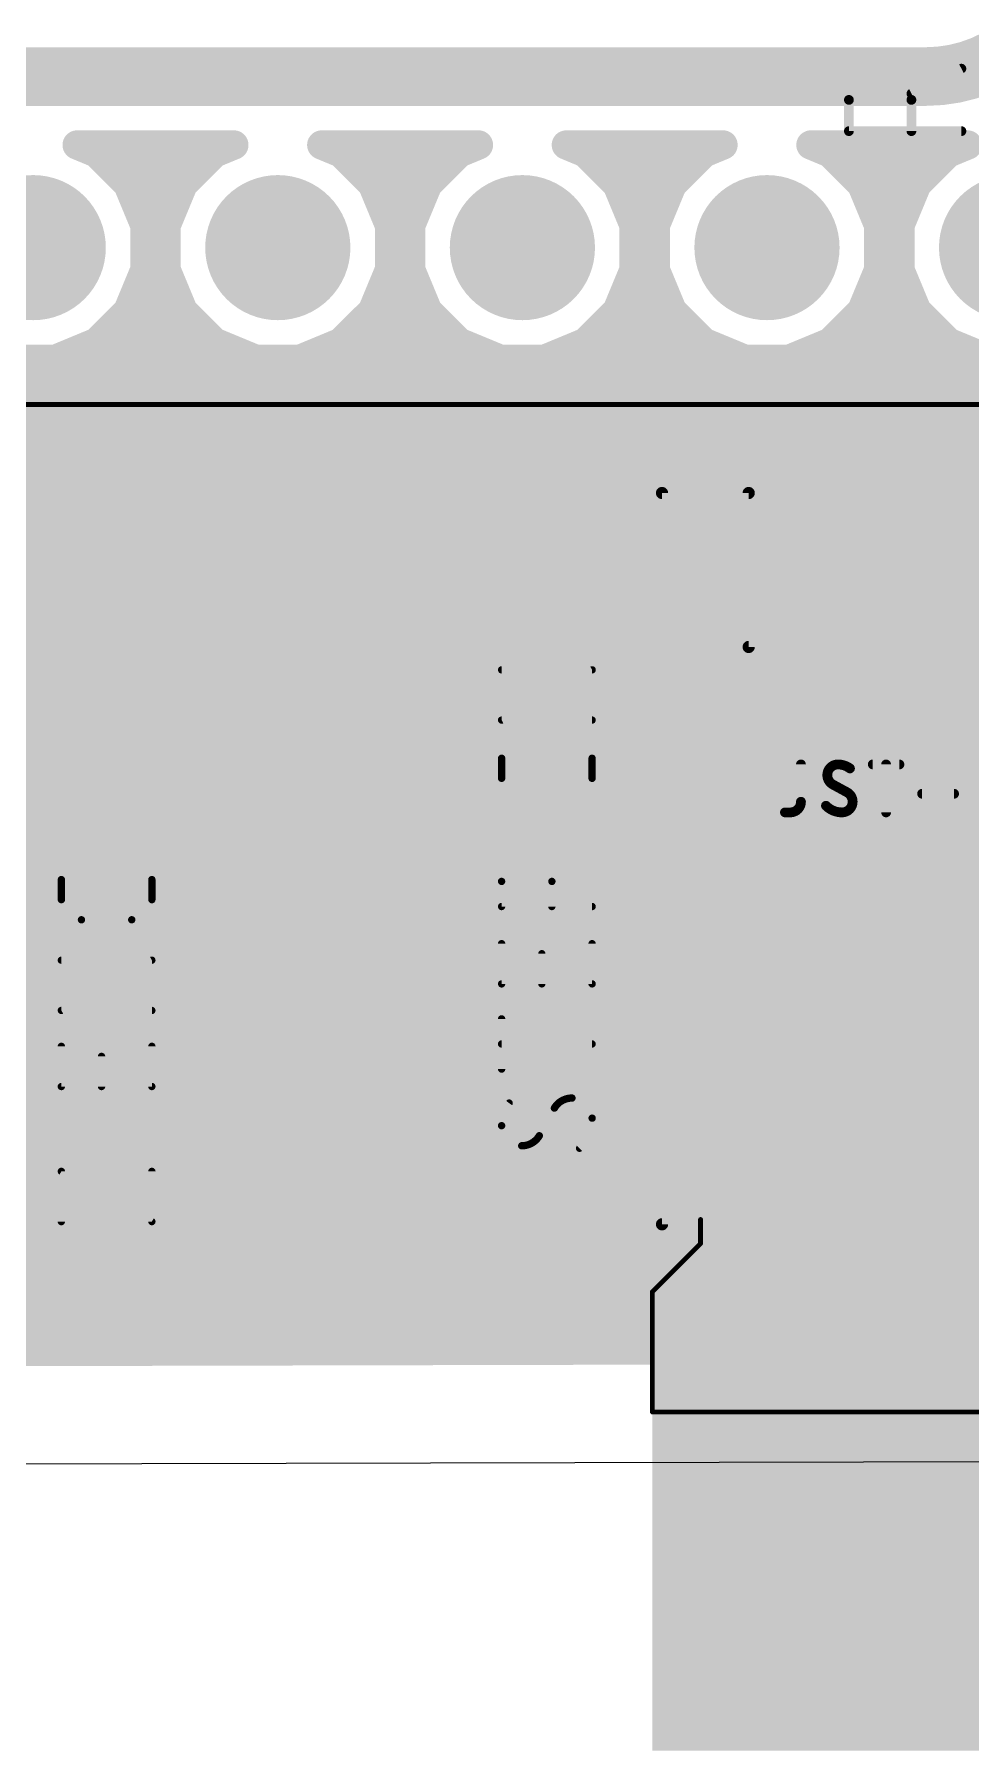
# Model space of a CAD drawing. Extents: x 1.3 to 54.7, y -2.9 to 42.9.
# Drawn here: x 26.68 to 36.41, y -2.92 to 14.92 of the extents above; entities that cross this region are included whole.
import ezdxf

# ---------------------------------------------------------------- set-up
doc = ezdxf.new("R2010")
doc.units = 0
for name, color, linetype in [('1', 12, 'CONTINUOUS'), ('16', 132, 'CONTINUOUS'), ('17', 110, 'CONTINUOUS'), ('20', 31, 'CONTINUOUS'), ('21', 253, 'CONTINUOUS'), ('25', 253, 'CONTINUOUS'), ('27', 253, 'CONTINUOUS'), ('39', 12, 'CONTINUOUS'), ('51', 253, 'CONTINUOUS')]:
    doc.layers.add(name, color=color, linetype=linetype)

# ---------------------------------------------------------------- blocks, each defined once
blk = doc.blocks.new('RECT')
blk.add_solid([(-0.5, -0.5), (0.5, -0.5), (-0.5, 0.5), (0.5, 0.5)])
blk = doc.blocks.new('SQUAREP')
blk.add_solid([(-0.5, -0.5), (0.5, -0.5), (-0.5, 0.5), (0.5, 0.5)])
blk = doc.blocks.new('ROUNDP')
at = {"const_width": 0.5}
blk.add_lwpolyline([(0, -0.25, 1), (0, 0.25, 1), (0, -0.25)], format="xyb", dxfattribs=at)

msp = doc.modelspace()

# ---------------------------------------------------------------- linework, layer by layer
at = {"layer": '1'}
for points, const_width in [([(25.093, 11.303), (41.91, 11.303)], 0.508), ([(35.1, 8.8), (35.1, 7.874)], 0.6096)]:
    msp.add_lwpolyline(points, dxfattribs=dict(at, const_width=const_width))
for points, const_width in [([(35.2524, 8.8, 1), (34.9476, 8.8)], 0.3048), ([(35.1, 7.874, 0.4142), (37.64, 5.334)], 0.6096), ([(35.2524, 7.874, 1), (34.9476, 7.874)], 0.3048), ([(34.9476, 7.874, 1), (35.2524, 7.874)], 0.3048)]:
    msp.add_lwpolyline(points, format="xyb", dxfattribs=dict(at, const_width=const_width))
at = {"layer": '16'}
for points, const_width in [([(35.941, 14.478, 0.4142), (37.465, 16.002)], 0.6096), ([(35.941, 14.6304, 1), (35.941, 14.3256)], 0.3048), ([(35.941, 14.3256, 1), (35.941, 14.6304)], 0.3048), ([(27.1559, 13.8372, 1), (27.0976, 13.6964)], 0.1524), ([(27.1268, 13.843, 1), (27.1268, 13.6906)], 0.1524), ([(28.7824, 13.6964, 1), (28.7241, 13.8372)], 0.1524), ([(28.7532, 13.6906, 1), (28.7532, 13.843)], 0.1524), ([(29.6959, 13.8372, 1), (29.6376, 13.6964)], 0.1524), ([(29.6668, 13.843, 1), (29.6668, 13.6906)], 0.1524), ([(31.3224, 13.6964, 1), (31.2641, 13.8372)], 0.1524), ([(31.2932, 13.6906, 1), (31.2932, 13.843)], 0.1524), ([(32.2359, 13.8372, 1), (32.1776, 13.6964)], 0.1524), ([(32.2068, 13.843, 1), (32.2068, 13.6906)], 0.1524), ([(33.8624, 13.6964, 1), (33.8041, 13.8372)], 0.1524), ([(33.8332, 13.6906, 1), (33.8332, 13.843)], 0.1524), ([(34.7759, 13.8372, 1), (34.7176, 13.6964)], 0.1524), ([(34.7468, 13.843, 1), (34.7468, 13.6906)], 0.1524), ([(36.4024, 13.6964, 1), (36.3441, 13.8372)], 0.1524), ([(36.3732, 13.6906, 1), (36.3732, 13.843)], 0.1524), ([(27.2494, 13.7922, 1), (27.2494, 13.6398)], 0.1524), ([(27.3812, 13.7376, 1), (27.2734, 13.6299)], 0.1524), ([(27.2982, 13.6133, 1), (27.3565, 13.7541)], 0.1524), ([(28.5235, 13.7541, 1), (28.5818, 13.6133)], 0.1524), ([(28.6066, 13.6299, 1), (28.4988, 13.7376)], 0.1524), ([(28.6306, 13.6398, 1), (28.6306, 13.7922)], 0.1524), ([(29.7894, 13.7922, 1), (29.7894, 13.6398)], 0.1524), ([(29.9212, 13.7376, 1), (29.8134, 13.6299)], 0.1524), ([(29.8382, 13.6133, 1), (29.8965, 13.7541)], 0.1524), ([(31.0635, 13.7541, 1), (31.1218, 13.6133)], 0.1524), ([(31.1466, 13.6299, 1), (31.0388, 13.7376)], 0.1524), ([(31.1706, 13.6398, 1), (31.1706, 13.7922)], 0.1524), ([(32.3294, 13.7922, 1), (32.3294, 13.6398)], 0.1524), ([(32.4612, 13.7376, 1), (32.3534, 13.6299)], 0.1524), ([(32.3782, 13.6133, 1), (32.4365, 13.7541)], 0.1524), ([(33.6035, 13.7541, 1), (33.6618, 13.6133)], 0.1524), ([(33.6866, 13.6299, 1), (33.5788, 13.7376)], 0.1524), ([(33.7106, 13.6398, 1), (33.7106, 13.7922)], 0.1524), ([(34.8694, 13.7922, 1), (34.8694, 13.6398)], 0.1524), ([(35.0012, 13.7376, 1), (34.8934, 13.6299)], 0.1524), ([(34.9182, 13.6133, 1), (34.9765, 13.7541)], 0.1524), ([(36.1435, 13.7541, 1), (36.2018, 13.6133)], 0.1524), ([(36.2266, 13.6299, 1), (36.1188, 13.7376)], 0.1524), ([(36.2506, 13.6398, 1), (36.2506, 13.7922)], 0.1524), ([(27.5998, 13.4874, 1), (27.5998, 13.335)], 0.1524), ([(28.2801, 13.335, 1), (28.2801, 13.4874)], 0.1524), ([(30.1399, 13.4874, 1), (30.1399, 13.335)], 0.1524), ([(30.8201, 13.335, 1), (30.8201, 13.4874)], 0.1524), ([(32.6799, 13.4874, 1), (32.6799, 13.335)], 0.1524), ([(33.3601, 13.335, 1), (33.3601, 13.4874)], 0.1524), ([(35.2199, 13.4874, 1), (35.2199, 13.335)], 0.1524), ([(35.9001, 13.335, 1), (35.9001, 13.4874)], 0.1524), ([(27.7241, 13.3865, 1), (27.5833, 13.3282)], 0.1524), ([(27.5999, 13.3034, 1), (27.7076, 13.4112)], 0.1524), ([(28.1724, 13.4112, 1), (28.2801, 13.3034)], 0.1524), ([(28.2967, 13.3282, 1), (28.1559, 13.3865)], 0.1524), ([(30.2641, 13.3865, 1), (30.1233, 13.3282)], 0.1524), ([(30.1399, 13.3034, 1), (30.2476, 13.4112)], 0.1524), ([(30.7124, 13.4112, 1), (30.8201, 13.3034)], 0.1524), ([(30.8367, 13.3282, 1), (30.6959, 13.3865)], 0.1524), ([(32.8041, 13.3865, 1), (32.6633, 13.3282)], 0.1524), ([(32.6799, 13.3034, 1), (32.7876, 13.4112)], 0.1524), ([(33.2524, 13.4112, 1), (33.3601, 13.3034)], 0.1524), ([(33.3767, 13.3282, 1), (33.2359, 13.3865)], 0.1524), ([(35.3441, 13.3865, 1), (35.2033, 13.3282)], 0.1524), ([(35.2199, 13.3034, 1), (35.3276, 13.4112)], 0.1524), ([(35.7924, 13.4112, 1), (35.9001, 13.3034)], 0.1524), ([(35.9167, 13.3282, 1), (35.7759, 13.3865)], 0.1524), ([(27.7577, 13.1826, 1), (27.7577, 13.0302)], 0.1524), ([(28.1223, 13.0302, 1), (28.1223, 13.1826)], 0.1524), ([(30.2977, 13.1826, 1), (30.2977, 13.0302)], 0.1524), ([(30.6623, 13.0302, 1), (30.6623, 13.1826)], 0.1524), ([(32.8377, 13.1826, 1), (32.8377, 13.0302)], 0.1524), ([(33.2023, 13.0302, 1), (33.2023, 13.1826)], 0.1524), ([(35.3777, 13.1826, 1), (35.3777, 13.0302)], 0.1524), ([(35.7423, 13.0302, 1), (35.7423, 13.1826)], 0.1524), ([(27.9066, 12.9308, 1), (27.7542, 12.9308)], 0.1524), ([(27.76, 12.9017, 1), (27.9008, 12.96)], 0.1524), ([(28.1258, 12.9308, 1), (27.9734, 12.9308)], 0.1524), ([(27.9792, 12.96, 1), (28.12, 12.9017)], 0.1524), ([(30.4466, 12.9308, 1), (30.2942, 12.9308)], 0.1524), ([(30.3, 12.9017, 1), (30.4408, 12.96)], 0.1524), ([(30.6658, 12.9308, 1), (30.5134, 12.9308)], 0.1524), ([(30.5192, 12.96, 1), (30.66, 12.9017)], 0.1524), ([(32.9866, 12.9308, 1), (32.8342, 12.9308)], 0.1524), ([(32.84, 12.9017, 1), (32.9808, 12.96)], 0.1524), ([(33.2058, 12.9308, 1), (33.0534, 12.9308)], 0.1524), ([(33.0592, 12.96, 1), (33.2, 12.9017)], 0.1524), ([(35.5266, 12.9308, 1), (35.3742, 12.9308)], 0.1524), ([(35.38, 12.9017, 1), (35.5208, 12.96)], 0.1524), ([(35.7458, 12.9308, 1), (35.5934, 12.9308)], 0.1524), ([(35.5992, 12.96, 1), (35.74, 12.9017)], 0.1524), ([(27.8304, 12.8778, 1), (27.8304, 12.7254)], 0.1524), ([(28.0496, 12.7254, 1), (28.0496, 12.8778)], 0.1524), ([(30.3704, 12.8778, 1), (30.3704, 12.7254)], 0.1524), ([(30.5896, 12.7254, 1), (30.5896, 12.8778)], 0.1524), ([(32.9104, 12.8778, 1), (32.9104, 12.7254)], 0.1524), ([(33.1296, 12.7254, 1), (33.1296, 12.8778)], 0.1524), ([(35.4504, 12.8778, 1), (35.4504, 12.7254)], 0.1524), ([(35.6696, 12.7254, 1), (35.6696, 12.8778)], 0.1524), ([(27.8304, 12.573, 1), (27.8304, 12.4206)], 0.1524), ([(27.7542, 12.4692, 1), (27.9066, 12.4692)], 0.1524), ([(27.9008, 12.44, 1), (27.76, 12.4983)], 0.1524), ([(28.12, 12.4983, 1), (27.9792, 12.44)], 0.1524), ([(27.9734, 12.4692, 1), (28.1258, 12.4692)], 0.1524), ([(28.0496, 12.4206, 1), (28.0496, 12.573)], 0.1524), ([(30.3704, 12.573, 1), (30.3704, 12.4206)], 0.1524), ([(30.2942, 12.4692, 1), (30.4466, 12.4692)], 0.1524), ([(30.4408, 12.44, 1), (30.3, 12.4983)], 0.1524), ([(30.66, 12.4983, 1), (30.5192, 12.44)], 0.1524), ([(30.5134, 12.4692, 1), (30.6658, 12.4692)], 0.1524), ([(30.5896, 12.4206, 1), (30.5896, 12.573)], 0.1524), ([(32.9104, 12.573, 1), (32.9104, 12.4206)], 0.1524), ([(32.8342, 12.4692, 1), (32.9866, 12.4692)], 0.1524), ([(32.9808, 12.44, 1), (32.84, 12.4983)], 0.1524), ([(33.2, 12.4983, 1), (33.0592, 12.44)], 0.1524), ([(33.0534, 12.4692, 1), (33.2058, 12.4692)], 0.1524), ([(33.1296, 12.4206, 1), (33.1296, 12.573)], 0.1524), ([(35.4504, 12.573, 1), (35.4504, 12.4206)], 0.1524), ([(35.3742, 12.4692, 1), (35.5266, 12.4692)], 0.1524), ([(35.5208, 12.44, 1), (35.38, 12.4983)], 0.1524), ([(35.74, 12.4983, 1), (35.5992, 12.44)], 0.1524), ([(35.5934, 12.4692, 1), (35.7458, 12.4692)], 0.1524), ([(35.6696, 12.4206, 1), (35.6696, 12.573)], 0.1524), ([(27.7156, 12.2682, 1), (27.7156, 12.1158)], 0.1524), ([(28.1644, 12.1158, 1), (28.1644, 12.2682)], 0.1524), ([(30.2556, 12.2682, 1), (30.2556, 12.1158)], 0.1524), ([(30.7044, 12.1158, 1), (30.7044, 12.2682)], 0.1524), ([(32.7956, 12.2682, 1), (32.7956, 12.1158)], 0.1524), ([(33.2444, 12.1158, 1), (33.2444, 12.2682)], 0.1524), ([(35.3356, 12.2682, 1), (35.3356, 12.1158)], 0.1524), ([(35.7844, 12.1158, 1), (35.7844, 12.2682)], 0.1524), ([(27.5833, 12.0718, 1), (27.7241, 12.0135)], 0.1524), ([(27.7076, 11.9888, 1), (27.5999, 12.0966)], 0.1524), ([(28.2801, 12.0966, 1), (28.1724, 11.9888)], 0.1524), ([(28.1559, 12.0135, 1), (28.2967, 12.0718)], 0.1524), ([(30.1233, 12.0718, 1), (30.2641, 12.0135)], 0.1524), ([(30.2476, 11.9888, 1), (30.1399, 12.0966)], 0.1524), ([(30.8201, 12.0966, 1), (30.7124, 11.9888)], 0.1524), ([(30.6959, 12.0135, 1), (30.8367, 12.0718)], 0.1524), ([(32.6633, 12.0718, 1), (32.8041, 12.0135)], 0.1524), ([(32.7876, 11.9888, 1), (32.6799, 12.0966)], 0.1524), ([(33.3601, 12.0966, 1), (33.2524, 11.9888)], 0.1524), ([(33.2359, 12.0135, 1), (33.3767, 12.0718)], 0.1524), ([(35.2033, 12.0718, 1), (35.3441, 12.0135)], 0.1524), ([(35.3276, 11.9888, 1), (35.2199, 12.0966)], 0.1524), ([(35.9001, 12.0966, 1), (35.7924, 11.9888)], 0.1524), ([(35.7759, 12.0135, 1), (35.9167, 12.0718)], 0.1524), ([(27.4983, 11.9634, 1), (27.4983, 11.811)], 0.1524), ([(28.3817, 11.811, 1), (28.3817, 11.9634)], 0.1524), ([(30.0383, 11.9634, 1), (30.0383, 11.811)], 0.1524), ([(30.9217, 11.811, 1), (30.9217, 11.9634)], 0.1524), ([(32.5783, 11.9634, 1), (32.5783, 11.811)], 0.1524), ([(33.4617, 11.811, 1), (33.4617, 11.9634)], 0.1524), ([(35.1183, 11.9634, 1), (35.1183, 11.811)], 0.1524), ([(36.0017, 11.811, 1), (36.0017, 11.9634)], 0.1524), ([(27.2734, 11.7701, 1), (27.3812, 11.6624)], 0.1524), ([(27.3565, 11.6459, 1), (27.2982, 11.7867)], 0.1524), ([(28.5818, 11.7867, 1), (28.5235, 11.6459)], 0.1524), ([(28.4988, 11.6624, 1), (28.6066, 11.7701)], 0.1524), ([(29.8134, 11.7701, 1), (29.9212, 11.6624)], 0.1524), ([(29.8965, 11.6459, 1), (29.8382, 11.7867)], 0.1524), ([(31.1218, 11.7867, 1), (31.0635, 11.6459)], 0.1524), ([(31.0388, 11.6624, 1), (31.1466, 11.7701)], 0.1524), ([(32.3534, 11.7701, 1), (32.4612, 11.6624)], 0.1524), ([(32.4365, 11.6459, 1), (32.3782, 11.7867)], 0.1524), ([(33.6618, 11.7867, 1), (33.6035, 11.6459)], 0.1524), ([(33.5788, 11.6624, 1), (33.6866, 11.7701)], 0.1524), ([(34.8934, 11.7701, 1), (35.0012, 11.6624)], 0.1524), ([(34.9765, 11.6459, 1), (34.9182, 11.7867)], 0.1524), ([(36.2018, 11.7867, 1), (36.1435, 11.6459)], 0.1524), ([(36.1188, 11.6624, 1), (36.2266, 11.7701)], 0.1524), ([(26.8717, 11.61, 1), (26.93, 11.4692)], 0.1524), ([(26.9008, 11.4634, 1), (26.9008, 11.6158)], 0.1524), ([(27.0041, 11.6586, 1), (27.0041, 11.5062)], 0.1524), ([(28.8758, 11.5062, 1), (28.8758, 11.6586)], 0.1524), ([(28.9792, 11.6158, 1), (28.9792, 11.4634)], 0.1524), ([(28.95, 11.4692, 1), (29.0083, 11.61)], 0.1524), ([(29.4117, 11.61, 1), (29.47, 11.4692)], 0.1524), ([(29.4408, 11.4634, 1), (29.4408, 11.6158)], 0.1524), ([(29.5441, 11.6586, 1), (29.5441, 11.5062)], 0.1524), ([(31.4158, 11.5062, 1), (31.4158, 11.6586)], 0.1524), ([(31.5192, 11.6158, 1), (31.5192, 11.4634)], 0.1524), ([(31.49, 11.4692, 1), (31.5483, 11.61)], 0.1524), ([(31.9517, 11.61, 1), (32.01, 11.4692)], 0.1524), ([(31.9808, 11.4634, 1), (31.9808, 11.6158)], 0.1524), ([(32.0841, 11.6586, 1), (32.0841, 11.5062)], 0.1524), ([(33.9558, 11.5062, 1), (33.9558, 11.6586)], 0.1524), ([(34.0592, 11.6158, 1), (34.0592, 11.4634)], 0.1524), ([(34.03, 11.4692, 1), (34.0883, 11.61)], 0.1524), ([(34.4917, 11.61, 1), (34.55, 11.4692)], 0.1524), ([(34.5208, 11.4634, 1), (34.5208, 11.6158)], 0.1524), ([(34.6241, 11.6586, 1), (34.6241, 11.5062)], 0.1524), ([(34.3277, 9.8866, 1), (34.3277, 9.7342)], 0.1524), ([(34.2709, 9.6774, 1), (34.2709, 9.8298)], 0.1524), ([(34.3815, 9.7565, 1), (34.2738, 9.8643)], 0.1524), ([(35.9262, 9.8643, 1), (35.8185, 9.7565)], 0.1524), ([(35.9291, 9.8298, 1), (35.9291, 9.6774)], 0.1524), ([(35.8723, 9.7342, 1), (35.8723, 9.8866)], 0.1524), ([(34.1658, 9.5723, 1), (34.0134, 9.5723)], 0.1524), ([(34.0357, 9.6262, 1), (34.1435, 9.5185)], 0.1524), ([(36.1866, 9.5723, 1), (36.0342, 9.5723)], 0.1524), ([(36.0565, 9.5185, 1), (36.1643, 9.6262)], 0.1524), ([(36.4985, 9.727, 1), (36.5568, 9.5862)], 0.1524), ([(36.5815, 9.6027, 1), (36.4738, 9.7105)], 0.1524), ([(34.0896, 9.3726, 1), (34.0896, 9.525)], 0.1524), ([(36.1104, 9.525, 1), (36.1104, 9.3726)], 0.1524), ([(36.1895, 9.4262, 1), (36.2973, 9.3185)], 0.1524), ([(36.3138, 9.3432, 1), (36.173, 9.4015)], 0.1524), ([(36.3199, 9.3726, 1), (36.3199, 9.525)], 0.1524), ([(34.0896, 9.0678, 1), (34.0896, 9.2202)], 0.1524), ([(36.1104, 9.2202, 1), (36.1104, 9.0678)], 0.1524), ([(36.1488, 9.0678, 1), (36.1488, 9.2202)], 0.1524), ([(36.04, 9.0803, 1), (36.1808, 9.022)], 0.1524), ([(36.0342, 9.0512, 1), (36.1866, 9.0512)], 0.1524), ([(34.0896, 8.763, 1), (34.0896, 8.9154)], 0.1524), ([(34.0896, 8.4582, 1), (34.0896, 8.6106)], 0.1524), ([(36.1866, 8.5488, 1), (36.0342, 8.5488)], 0.1524), ([(36.1808, 8.578, 1), (36.04, 8.5197)], 0.1524), ([(36.1104, 8.6106, 1), (36.1104, 8.4582)], 0.1524), ([(36.1164, 8.4582, 1), (36.1164, 8.6106)], 0.1524), ([(34.0896, 8.1534, 1), (34.0896, 8.3058)], 0.1524), ([(36.1104, 8.3058, 1), (36.1104, 8.1534)], 0.1524), ([(36.2973, 8.2815, 1), (36.1895, 8.1738)], 0.1524), ([(36.173, 8.1985, 1), (36.3138, 8.2568)], 0.1524), ([(36.2426, 8.1534, 1), (36.2426, 8.3058)], 0.1524), ([(34.1435, 8.0815, 1), (34.0357, 7.9738)], 0.1524), ([(34.0134, 8.0277, 1), (34.1658, 8.0277)], 0.1524), ([(34.1925, 7.8486, 1), (34.1925, 8.001)], 0.1524), ([(36.0075, 8.001, 1), (36.0075, 7.8486)], 0.1524), ([(36.0342, 8.0277, 1), (36.1866, 8.0277)], 0.1524), ([(36.1643, 7.9738, 1), (36.0565, 8.0815)], 0.1524), ([(36.5568, 8.0138, 1), (36.4985, 7.873)], 0.1524), ([(36.4738, 7.8895, 1), (36.5815, 7.9973)], 0.1524), ([(34.3277, 7.8658, 1), (34.3277, 7.7134)], 0.1524), ([(34.2738, 7.7357, 1), (34.3815, 7.8435)], 0.1524), ([(35.8185, 7.8435, 1), (35.9262, 7.7357)], 0.1524), ([(35.8723, 7.7134, 1), (35.8723, 7.8658)], 0.1524)]:
    msp.add_lwpolyline(points, format="xyb", dxfattribs=dict(at, const_width=const_width))
for points, const_width in [([(12.7, 14.478), (35.941, 14.478)], 0.6096), ([(27.3273, 13.6837), (27.1268, 13.7668)], 0.3048), ([(27.1268, 13.7668), (28.7532, 13.7668)], 0.3048), ([(28.7532, 13.7668), (28.5527, 13.6837)], 0.3048), ([(29.8673, 13.6837), (29.6668, 13.7668)], 0.3048), ([(29.6668, 13.7668), (31.2932, 13.7668)], 0.3048), ([(31.2932, 13.7668), (31.0927, 13.6837)], 0.3048), ([(32.4073, 13.6837), (32.2068, 13.7668)], 0.3048), ([(32.2068, 13.7668), (33.8332, 13.7668)], 0.3048), ([(33.8332, 13.7668), (33.6327, 13.6837)], 0.3048), ([(34.9473, 13.6837), (34.7468, 13.7668)], 0.3048), ([(34.7468, 13.7668), (36.3732, 13.7668)], 0.3048), ([(36.3732, 13.7668), (36.1727, 13.6837)], 0.3048), ([(27.2494, 13.716), (28.6306, 13.716)], 0.3048), ([(27.6537, 13.3573), (27.3273, 13.6837)], 0.3048), ([(28.5527, 13.6837), (28.2263, 13.3573)], 0.3048), ([(29.7894, 13.716), (31.1706, 13.716)], 0.3048), ([(30.1937, 13.3573), (29.8673, 13.6837)], 0.3048), ([(31.0927, 13.6837), (30.7663, 13.3573)], 0.3048), ([(32.3294, 13.716), (33.7106, 13.716)], 0.3048), ([(32.7337, 13.3573), (32.4073, 13.6837)], 0.3048), ([(33.6327, 13.6837), (33.3063, 13.3573)], 0.3048), ([(34.8694, 13.716), (36.2506, 13.716)], 0.3048), ([(35.2737, 13.3573), (34.9473, 13.6837)], 0.3048), ([(36.1727, 13.6837), (35.8463, 13.3573)], 0.3048), ([(27.5998, 13.4112), (28.2801, 13.4112)], 0.3048), ([(30.1399, 13.4112), (30.8201, 13.4112)], 0.3048), ([(32.6799, 13.4112), (33.3601, 13.4112)], 0.3048), ([(35.2199, 13.4112), (35.9001, 13.4112)], 0.3048), ([(27.8304, 12.9308), (27.6537, 13.3573)], 0.3048), ([(28.2263, 13.3573), (28.0496, 12.9308)], 0.3048), ([(30.3704, 12.9308), (30.1937, 13.3573)], 0.3048), ([(30.7663, 13.3573), (30.5896, 12.9308)], 0.3048), ([(32.9104, 12.9308), (32.7337, 13.3573)], 0.3048), ([(33.3063, 13.3573), (33.1296, 12.9308)], 0.3048), ([(35.4504, 12.9308), (35.2737, 13.3573)], 0.3048), ([(35.8463, 13.3573), (35.6696, 12.9308)], 0.3048), ([(27.7577, 13.1064), (28.1223, 13.1064)], 0.3048), ([(30.2977, 13.1064), (30.6623, 13.1064)], 0.3048), ([(32.8377, 13.1064), (33.2023, 13.1064)], 0.3048), ([(35.3777, 13.1064), (35.7423, 13.1064)], 0.3048), ([(27.8304, 12.4692), (27.8304, 12.9308)], 0.3048), ([(28.0496, 12.9308), (28.0496, 12.4692)], 0.3048), ([(30.3704, 12.4692), (30.3704, 12.9308)], 0.3048), ([(30.5896, 12.9308), (30.5896, 12.4692)], 0.3048), ([(32.9104, 12.4692), (32.9104, 12.9308)], 0.3048), ([(33.1296, 12.9308), (33.1296, 12.4692)], 0.3048), ([(35.4504, 12.4692), (35.4504, 12.9308)], 0.3048), ([(35.6696, 12.9308), (35.6696, 12.4692)], 0.3048), ([(27.8304, 12.8016), (28.0496, 12.8016)], 0.3048), ([(30.3704, 12.8016), (30.5896, 12.8016)], 0.3048), ([(32.9104, 12.8016), (33.1296, 12.8016)], 0.3048), ([(35.4504, 12.8016), (35.6696, 12.8016)], 0.3048), ([(27.6537, 12.0427), (27.8304, 12.4692)], 0.3048), ([(27.8304, 12.4968), (28.0496, 12.4968)], 0.3048), ([(28.0496, 12.4692), (28.2263, 12.0427)], 0.3048), ([(30.1937, 12.0427), (30.3704, 12.4692)], 0.3048), ([(30.3704, 12.4968), (30.5896, 12.4968)], 0.3048), ([(30.5896, 12.4692), (30.7663, 12.0427)], 0.3048), ([(32.7337, 12.0427), (32.9104, 12.4692)], 0.3048), ([(32.9104, 12.4968), (33.1296, 12.4968)], 0.3048), ([(33.1296, 12.4692), (33.3063, 12.0427)], 0.3048), ([(35.2737, 12.0427), (35.4504, 12.4692)], 0.3048), ([(35.4504, 12.4968), (35.6696, 12.4968)], 0.3048), ([(35.6696, 12.4692), (35.8463, 12.0427)], 0.3048), ([(27.7156, 12.192), (28.1644, 12.192)], 0.3048), ([(30.2556, 12.192), (30.7044, 12.192)], 0.3048), ([(32.7956, 12.192), (33.2444, 12.192)], 0.3048), ([(35.3356, 12.192), (35.7844, 12.192)], 0.3048), ([(27.3273, 11.7163), (27.6537, 12.0427)], 0.3048), ([(28.2263, 12.0427), (28.5527, 11.7163)], 0.3048), ([(29.8673, 11.7163), (30.1937, 12.0427)], 0.3048), ([(30.7663, 12.0427), (31.0927, 11.7163)], 0.3048), ([(32.4073, 11.7163), (32.7337, 12.0427)], 0.3048), ([(33.3063, 12.0427), (33.6327, 11.7163)], 0.3048), ([(34.9473, 11.7163), (35.2737, 12.0427)], 0.3048), ([(35.8463, 12.0427), (36.1727, 11.7163)], 0.3048), ([(27.4983, 11.8872), (28.3817, 11.8872)], 0.3048), ([(30.0383, 11.8872), (30.9217, 11.8872)], 0.3048), ([(32.5783, 11.8872), (33.4617, 11.8872)], 0.3048), ([(35.1183, 11.8872), (36.0017, 11.8872)], 0.3048), ([(26.9008, 11.5396), (27.3273, 11.7163)], 0.3048), ([(28.5527, 11.7163), (28.9792, 11.5396)], 0.3048), ([(29.4408, 11.5396), (29.8673, 11.7163)], 0.3048), ([(31.0927, 11.7163), (31.5192, 11.5396)], 0.3048), ([(31.9808, 11.5396), (32.4073, 11.7163)], 0.3048), ([(33.6327, 11.7163), (34.0592, 11.5396)], 0.3048), ([(34.5208, 11.5396), (34.9473, 11.7163)], 0.3048), ([(36.1727, 11.7163), (36.5992, 11.5396)], 0.3048), ([(26.4392, 11.5396), (26.9008, 11.5396)], 0.3048), ([(27.0041, 11.5824), (28.8758, 11.5824)], 0.3048), ([(28.9792, 11.5396), (29.4408, 11.5396)], 0.3048), ([(29.5441, 11.5824), (31.4158, 11.5824)], 0.3048), ([(31.5192, 11.5396), (31.9808, 11.5396)], 0.3048), ([(32.0841, 11.5824), (33.9558, 11.5824)], 0.3048), ([(34.0592, 11.5396), (34.5208, 11.5396)], 0.3048), ([(34.6241, 11.5824), (36.4958, 11.5824)], 0.3048), ([(10.8712, 11.2776), (47.3227, 11.2776)], 0.3048), ([(10.8712, 10.9728), (47.9159, 10.9728)], 0.3048), ([(10.8712, 10.668), (48.6948, 10.668)], 0.3048), ([(10.8712, 10.3632), (53.4926, 10.3632)], 0.3048), ([(10.8712, 10.0584), (53.4926, 10.0584)], 0.3048), ([(24.9281, 9.7536), (34.2709, 9.7536)], 0.3048), ([(34.3277, 9.8104), (34.0896, 9.5723)], 0.3048), ([(35.8723, 9.8104), (34.3277, 9.8104)], 0.3048), ([(36.1104, 9.5723), (35.8723, 9.8104)], 0.3048), ([(35.9291, 9.7536), (36.7619, 9.7536)], 0.3048), ([(36.899, 9.8104), (36.5277, 9.6566)], 0.3048), ([(34.0896, 9.5723), (34.0896, 8.0277)], 0.3048), ([(36.1104, 9.0512), (36.1104, 9.5723)], 0.3048), ([(36.5277, 9.6566), (36.2434, 9.3723)], 0.3048), ([(25.3701, 9.4488), (34.0896, 9.4488)], 0.3048), ([(36.1104, 9.4488), (36.3199, 9.4488)], 0.3048), ([(36.2434, 9.3723), (36.1104, 9.0512)], 0.3048), ([(25.5412, 9.144), (34.0896, 9.144)], 0.3048), ([(36.1104, 9.144), (36.1488, 9.144)], 0.3048), ([(25.6004, 8.8392), (34.0896, 8.8392)], 0.3048), ([(25.5674, 8.5344), (34.0896, 8.5344)], 0.3048), ([(36.1104, 8.0277), (36.1104, 8.5488)], 0.3048), ([(36.1104, 8.5488), (36.2434, 8.2277)], 0.3048), ([(36.1104, 8.5344), (36.1164, 8.5344)], 0.3048), ([(25.4241, 8.2296), (34.0896, 8.2296)], 0.3048), ([(36.1104, 8.2296), (36.2426, 8.2296)], 0.3048), ([(36.2434, 8.2277), (36.5277, 7.9434)], 0.3048), ([(25.0988, 7.9248), (34.1925, 7.9248)], 0.3048), ([(34.0896, 8.0277), (34.3277, 7.7896)], 0.3048), ([(35.8723, 7.7896), (36.1104, 8.0277)], 0.3048), ([(36.0075, 7.9248), (36.5726, 7.9248)], 0.3048), ([(36.5277, 7.9434), (36.899, 7.7896)], 0.3048), ([(34.3277, 7.7896), (35.8723, 7.7896)], 0.3048), ([(22.8327, 7.62), (45.3898, 7.62)], 0.3048), ([(22.5279, 7.3152), (45.3898, 7.3152)], 0.3048), ([(21.8987, 7.0104), (45.3898, 7.0104)], 0.3048), ([(14.0462, 6.7056), (45.3898, 6.7056)], 0.3048), ([(13.9351, 6.4008), (45.3898, 6.4008)], 0.3048), ([(2.4384, 6.096), (45.3898, 6.096)], 0.3048), ([(2.4384, 5.7912), (45.36, 5.7912)], 0.3048), ([(2.4384, 5.4864), (45.2414, 5.4864)], 0.3048), ([(2.4384, 5.1816), (45.2414, 5.1816)], 0.3048), ([(2.4384, 4.8768), (45.36, 4.8768)], 0.3048), ([(2.4384, 4.572), (45.6944, 4.572)], 0.3048), ([(2.4384, 4.2672), (53.4926, 4.2672)], 0.3048), ([(2.4384, 3.9624), (53.4926, 3.9624)], 0.3048), ([(2.4384, 3.6576), (53.4926, 3.6576)], 0.3048), ([(2.4384, 3.3528), (53.4926, 3.3528)], 0.3048), ([(2.4384, 3.048), (53.4926, 3.048)], 0.3048), ([(2.4384, 2.7432), (53.4926, 2.7432)], 0.3048), ([(2.4384, 2.4384), (53.4926, 2.4384)], 0.3048), ([(2.4384, 2.1336), (53.4926, 2.1336)], 0.3048), ([(2.4384, 1.8288), (53.4926, 1.8288)], 0.3048), ([(2.4384, 1.524), (53.4926, 1.524)], 0.3048), ([(53.4926, 1.2926), (2.4384, 1.1712)], 0.3048)]:
    msp.add_lwpolyline(points, dxfattribs=dict(at, const_width=const_width))
at = {"layer": '20'}
msp.add_line((1.27, 0), (54.661, 0.127), dxfattribs=at)
at = {"layer": '21', "const_width": 0.127}
for points in [[(18.46, 11.32), (39.96, 11.32)], [(33.2, 2.55), (33.2, 10.15)], [(33.2, 10.15), (34.1, 10.15)], [(34.1, 10.15), (34.1, 8.55)], [(43, 2.55), (33.2, 2.55)]]:
    msp.add_lwpolyline(points, dxfattribs=at)
at = {"layer": '21', "const_width": 0.0635}
for points in [[(33.2, 10.1818, 1), (33.2, 10.1182)], [(33.2318, 10.15, 1), (33.1683, 10.15)], [(34.1318, 10.15, 1), (34.0682, 10.15)], [(34.1, 10.1182, 1), (34.1, 10.1818)], [(34.0682, 8.55, 1), (34.1318, 8.55)], [(33.2, 2.5818, 1), (33.2, 2.5183)], [(33.1683, 2.55, 1), (33.2318, 2.55)]]:
    msp.add_lwpolyline(points, format="xyb", dxfattribs=at)
at = {"layer": '25', "const_width": 0.0762}
for points in [[(31.5341, 7.7902), (32.4739, 8.3123)], [(32.4739, 8.3123), (31.5341, 8.3123)], [(32.4739, 7.7902), (31.5341, 7.7902)], [(31.5341, 7.1848), (31.5341, 7.3936)], [(31.5341, 7.2892), (32.4739, 7.2892)], [(32.4739, 7.1848), (32.4739, 7.3936)], [(26.9621, 5.9238), (26.9621, 6.1326)], [(27.9019, 6.1326), (27.9019, 5.9238)], [(31.5341, 5.8526), (31.5341, 6.1136)], [(32.0562, 6.1136), (32.0562, 5.8526)], [(32.4739, 5.8526), (31.5341, 5.8526)], [(27.6931, 5.7149), (27.1709, 5.7149)], [(31.5341, 5.0487), (31.5341, 5.4664)], [(31.9518, 5.0487), (31.9518, 5.362)], [(32.4739, 5.4664), (32.4739, 5.0487)], [(26.9621, 4.7726), (27.9019, 5.2948)], [(27.9019, 5.2948), (26.9621, 5.2948)], [(32.4739, 5.0487), (31.5341, 5.0487)], [(27.9019, 4.7726), (26.9621, 4.7726)], [(31.5341, 4.1631), (31.5341, 4.6852)], [(32.4739, 4.4241), (31.5341, 4.4241)], [(26.9621, 3.9819), (26.9621, 4.3996)], [(27.3798, 3.9819), (27.3798, 4.2952)], [(27.9019, 4.3996), (27.9019, 3.9819)], [(27.9019, 3.9819), (26.9621, 3.9819)], [(32.0823, 3.7578), (31.9257, 3.4706)], [(26.9621, 2.5781), (26.9621, 3.1002)], [(26.9621, 3.1002), (27.9019, 2.5781)], [(27.9019, 2.5781), (27.9019, 3.1002)]]:
    msp.add_lwpolyline(points, dxfattribs=at)
at = {"layer": '25'}
for points, const_width in [([(31.5341, 8.3313, 1), (31.5341, 8.2932)], 0.0381), ([(32.4832, 8.2956, 1), (32.4646, 8.3289)], 0.0381), ([(32.4739, 8.2932, 1), (32.4739, 8.3313)], 0.0381), ([(31.5341, 7.8092, 1), (31.5341, 7.7711)], 0.0381), ([(31.5248, 7.8068, 1), (31.5434, 7.7735)], 0.0381), ([(32.4739, 7.7711, 1), (32.4739, 7.8092)], 0.0381), ([(31.5341, 7.3083, 1), (31.5341, 7.2702)], 0.0381), ([(31.5532, 7.3936, 1), (31.5151, 7.3936)], 0.0381), ([(32.493, 7.3936, 1), (32.4549, 7.3936)], 0.0381), ([(32.4739, 7.2702, 1), (32.4739, 7.3083)], 0.0381), ([(31.5151, 7.1848, 1), (31.5532, 7.1848)], 0.0381), ([(32.4549, 7.1848, 1), (32.493, 7.1848)], 0.0381), ([(32.0562, 6.1136, 1), (31.5341, 6.1136)], 0.0762), ([(26.9812, 6.1326, 1), (26.9431, 6.1326)], 0.0381), ([(27.921, 6.1326, 1), (27.8829, 6.1326)], 0.0381), ([(31.5532, 6.1136, 1), (31.5151, 6.1136)], 0.0381), ([(31.5151, 6.1136, 1), (31.5532, 6.1136)], 0.0381), ([(32.0753, 6.1136, 1), (32.0372, 6.1136)], 0.0381), ([(32.0372, 6.1136, 1), (32.0753, 6.1136)], 0.0381), ([(26.9621, 5.9238, 0.4142), (27.1709, 5.7149)], 0.0762), ([(26.9811, 5.9238, 1), (26.943, 5.9238)], 0.0381), ([(26.9431, 5.9238, 1), (26.9812, 5.9238)], 0.0381), ([(27.6931, 5.7149, 0.4142), (27.9019, 5.9238)], 0.0762), ([(27.921, 5.9238, 1), (27.8829, 5.9238)], 0.0381), ([(27.8829, 5.9238, 1), (27.921, 5.9238)], 0.0381), ([(31.5341, 5.8716, 1), (31.5341, 5.8335)], 0.0381), ([(32.4739, 5.8335, 1), (32.4739, 5.8716)], 0.0381), ([(27.1709, 5.734, 1), (27.1709, 5.6959)], 0.0381), ([(27.1709, 5.6959, 1), (27.1709, 5.734)], 0.0381), ([(27.6931, 5.734, 1), (27.6931, 5.6959)], 0.0381), ([(27.6931, 5.6959, 1), (27.6931, 5.734)], 0.0381), ([(31.5151, 5.8526, 1), (31.5532, 5.8526)], 0.0381), ([(32.0372, 5.8526, 1), (32.0753, 5.8526)], 0.0381), ([(31.5532, 5.4664, 1), (31.5151, 5.4664)], 0.0381), ([(31.9708, 5.362, 1), (31.9327, 5.362)], 0.0381), ([(32.493, 5.4664, 1), (32.4549, 5.4664)], 0.0381), ([(26.9621, 5.3138, 1), (26.9621, 5.2757)], 0.0381), ([(27.9112, 5.2781, 1), (27.8926, 5.3114)], 0.0381), ([(27.9019, 5.2757, 1), (27.9019, 5.3138)], 0.0381), ([(31.5341, 5.0678, 1), (31.5341, 5.0297)], 0.0381), ([(31.5151, 5.0487, 1), (31.5532, 5.0487)], 0.0381), ([(31.9327, 5.0487, 1), (31.9708, 5.0487)], 0.0381), ([(32.4549, 5.0487, 1), (32.493, 5.0487)], 0.0381), ([(32.4739, 5.0297, 1), (32.4739, 5.0678)], 0.0381), ([(26.9621, 4.7917, 1), (26.9621, 4.7536)], 0.0381), ([(26.9528, 4.7893, 1), (26.9714, 4.756)], 0.0381), ([(27.9019, 4.7536, 1), (27.9019, 4.7917)], 0.0381), ([(31.5532, 4.6852, 1), (31.5151, 4.6852)], 0.0381), ([(31.5341, 4.4432, 1), (31.5341, 4.4051)], 0.0381), ([(32.4739, 4.4051, 1), (32.4739, 4.4432)], 0.0381), ([(26.9812, 4.3996, 1), (26.9431, 4.3996)], 0.0381), ([(27.3988, 4.2952, 1), (27.3607, 4.2952)], 0.0381), ([(27.921, 4.3996, 1), (27.8829, 4.3996)], 0.0381), ([(31.5151, 4.1631, 1), (31.5532, 4.1631)], 0.0381), ([(26.9621, 4.001, 1), (26.9621, 3.9629)], 0.0381), ([(26.9431, 3.9819, 1), (26.9812, 3.9819)], 0.0381), ([(27.3607, 3.9819, 1), (27.3988, 3.9819)], 0.0381), ([(27.8829, 3.9819, 1), (27.921, 3.9819)], 0.0381), ([(27.9019, 3.9629, 1), (27.9019, 4.001)], 0.0381), ([(31.6124, 3.81, 0.1623), (31.5341, 3.5751)], 0.0762), ([(31.6277, 3.7986, 1), (31.5972, 3.8214)], 0.0381), ([(32.2651, 3.8622, 0.2656), (32.0823, 3.7578)], 0.0762), ([(32.0659, 3.7675, 1), (32.0987, 3.7481)], 0.0381), ([(32.099, 3.7487, 1), (32.0656, 3.7669)], 0.0381), ([(32.4739, 3.6534, 0.4142), (32.2651, 3.8622)], 0.0762), ([(32.2651, 3.8813, 1), (32.2651, 3.8432)], 0.0381), ([(32.2651, 3.8432, 1), (32.2651, 3.8813)], 0.0381), ([(31.5341, 3.5751, 0.4142), (31.7429, 3.3662)], 0.0762), ([(31.5151, 3.5751, 1), (31.5532, 3.575)], 0.0381), ([(31.5532, 3.5751, 1), (31.5151, 3.5751)], 0.0381), ([(32.3434, 3.3401, 0.2), (32.4739, 3.6534)], 0.0762), ([(32.4929, 3.6534, 1), (32.4549, 3.6534)], 0.0381), ([(32.4549, 3.6534, 1), (32.493, 3.6534)], 0.0381), ([(31.7429, 3.3662, 0.2656), (31.9257, 3.4706)], 0.0762), ([(31.7429, 3.3853, 1), (31.7429, 3.3472)], 0.0381), ([(31.7429, 3.3472, 1), (31.7429, 3.3853)], 0.0381), ([(31.909, 3.4797, 1), (31.9424, 3.4615)], 0.0381), ([(31.9421, 3.461, 1), (31.9093, 3.4803)], 0.0381), ([(32.33, 3.3536, 1), (32.3568, 3.3266)], 0.0381), ([(26.9714, 3.1169, 1), (26.9528, 3.0836)], 0.0381), ([(26.9812, 3.1002, 1), (26.9431, 3.1002)], 0.0381), ([(27.921, 3.1002, 1), (27.8829, 3.1002)], 0.0381), ([(26.9431, 2.5781, 1), (26.9812, 2.5781)], 0.0381), ([(27.8829, 2.5781, 1), (27.921, 2.5781)], 0.0381), ([(27.8926, 2.5614, 1), (27.9112, 2.5948)], 0.0381)]:
    msp.add_lwpolyline(points, format="xyb", dxfattribs=dict(at, const_width=const_width))
at = {"layer": '27'}
for points, const_width in [([(35.7899, 14.2354, 1), (35.1408, 14.2354)], 0.1016), ([(36.3206, 14.5372, 1), (36.2978, 14.5826)], 0.0508), ([(35.1662, 14.2354, 1), (35.1154, 14.2354)], 0.0508), ([(35.7786, 14.323, 1), (35.8013, 14.2775)], 0.0508), ([(35.8153, 14.2354, 1), (35.7645, 14.2354)], 0.0508), ([(35.1154, 14.2354, 1), (35.1662, 14.2354)], 0.0508), ([(35.7645, 14.2354, 1), (35.8153, 14.2354)], 0.0508), ([(35.1408, 13.9362, 1), (35.1408, 13.8854)], 0.0508), ([(35.1154, 13.9108, 1), (35.1662, 13.9108)], 0.0508), ([(35.7645, 13.9108, 1), (35.8153, 13.9108)], 0.0508), ([(36.3092, 13.8854, 1), (36.3092, 13.9362)], 0.0508), ([(34.6683, 7.3292, 1), (34.6175, 7.3292)], 0.0508), ([(35.0272, 7.3292, 0.4142), (34.9165, 7.2184)], 0.1016), ([(35.1518, 7.2877, 0.1623), (35.0272, 7.3292)], 0.1016), ([(35.0272, 7.3546, 1), (35.0272, 7.3038)], 0.0508), ([(35.0272, 7.3038, 1), (35.0272, 7.3546)], 0.0508), ([(35.1366, 7.2673, 1), (35.1671, 7.308)], 0.0508), ([(35.3886, 7.3546, 1), (35.3886, 7.3038)], 0.0508), ([(35.5525, 7.3292, 1), (35.5017, 7.3292)], 0.0508), ([(35.6655, 7.3038, 1), (35.6655, 7.3546)], 0.0508), ([(34.9165, 7.2184, 0.2656), (34.9719, 7.1215)], 0.1016), ([(34.9419, 7.2184, 1), (34.8911, 7.2184)], 0.0508), ([(34.8911, 7.2184, 1), (34.9419, 7.2184)], 0.0508), ([(34.984, 7.1438, 1), (34.9597, 7.0992)], 0.0508), ([(34.959, 7.0996, 1), (34.9847, 7.1434)], 0.0508), ([(34.5322, 6.8308, 0.4142), (34.6429, 6.9416)], 0.1016), ([(34.6683, 6.9416, 1), (34.6175, 6.9416)], 0.0508), ([(34.6175, 6.9416, 1), (34.6683, 6.9416)], 0.0508), ([(35.0688, 6.8308, 0.4142), (35.1795, 6.9416)], 0.1016), ([(35.1795, 6.9416, 0.2656), (35.1241, 7.0385)], 0.1016), ([(35.137, 7.0603, 1), (35.1112, 7.0166)], 0.0508), ([(35.112, 7.0162, 1), (35.1363, 7.0608)], 0.0508), ([(35.2049, 6.9416, 1), (35.1541, 6.9416)], 0.0508), ([(35.1541, 6.9416, 1), (35.2049, 6.9416)], 0.0508), ([(35.9009, 7.05, 1), (35.9009, 6.9992)], 0.0508), ([(36.2332, 6.9992, 1), (36.2332, 7.05)], 0.0508), ([(34.4768, 6.8562, 1), (34.4768, 6.8054)], 0.0508), ([(34.5322, 6.8562, 1), (34.5322, 6.8054)], 0.0508), ([(34.5322, 6.8054, 1), (34.5322, 6.8562)], 0.0508), ([(34.9026, 6.9, 0.2), (35.0688, 6.8308)], 0.1016), ([(34.9207, 6.9179, 1), (34.8846, 6.8821)], 0.0508), ([(35.0688, 6.8562, 1), (35.0688, 6.8054)], 0.0508), ([(35.0688, 6.8054, 1), (35.0688, 6.8562)], 0.0508), ([(35.5017, 6.8308, 1), (35.5525, 6.8308)], 0.0508)]:
    msp.add_lwpolyline(points, format="xyb", dxfattribs=dict(at, const_width=const_width))
at = {"layer": '27', "const_width": 0.1016}
for points in [[(36.3092, 14.5599), (35.7899, 14.3003)], [(35.1408, 13.9108), (35.1408, 14.2354)], [(35.7899, 14.2354), (35.7899, 13.9108)], [(36.3092, 13.9108), (35.1408, 13.9108)], [(34.6429, 7.3292), (34.6429, 6.9416)], [(35.3886, 7.3292), (35.6655, 7.3292)], [(35.5271, 6.8308), (35.5271, 7.3292)], [(35.1241, 7.0385), (34.9719, 7.1215)], [(35.9009, 7.0246), (36.2332, 7.0246)], [(34.5322, 6.8308), (34.4768, 6.8308)]]:
    msp.add_lwpolyline(points, dxfattribs=at)
at = {"layer": '39', "const_width": 0.05}
msp.add_lwpolyline([(16.01, 11.07), (41.21, 11.07)], dxfattribs=at)
at = {"layer": '51'}
for points, const_width in [([(18.46, 11.32), (39.96, 11.32)], 0.127), ([(42.1, 8.55), (34.1, 8.55)], 0.127), ([(33.6, 2.35), (33.6, 2.6)], 0.05), ([(33.1, 1.85), (33.6, 2.35)], 0.05), ([(33.1, 0.6), (33.1, 1.85)], 0.05), ([(37.35, 0.6), (33.1, 0.6)], 0.05)]:
    msp.add_lwpolyline(points, dxfattribs=dict(at, const_width=const_width))
for points, const_width in [([(34.1, 8.5818, 1), (34.1, 8.5183)], 0.0635), ([(33.6125, 2.6, 1), (33.5875, 2.6)], 0.025), ([(33.5875, 2.35, 1), (33.6125, 2.35)], 0.025), ([(33.6088, 2.3412, 1), (33.5912, 2.3588)], 0.025), ([(33.1125, 1.85, 1), (33.0875, 1.85)], 0.025), ([(33.0912, 1.8588, 1), (33.1088, 1.8412)], 0.025), ([(33.1, 0.6125, 1), (33.1, 0.5875)], 0.025), ([(33.0875, 0.6, 1), (33.1125, 0.6)], 0.025)]:
    msp.add_lwpolyline(points, format="xyb", dxfattribs=dict(at, const_width=const_width))

# ---------------------------------------------------------------- block references
at = {"layer": '17'}
for name, p, xscale, yscale, rotation in [('ROUNDP', (26.67, 12.7), 1.508, 1.508, 90), ('ROUNDP', (26.67, 12.7), 1.508, 1.508, 90), ('ROUNDP', (29.21, 12.7), 1.508, 1.508, 90), ('ROUNDP', (29.21, 12.7), 1.508, 1.508, 90), ('ROUNDP', (31.75, 12.7), 1.508, 1.508, 90), ('ROUNDP', (31.75, 12.7), 1.508, 1.508, 90), ('ROUNDP', (34.29, 12.7), 1.508, 1.508, 90), ('ROUNDP', (34.29, 12.7), 1.508, 1.508, 90), ('ROUNDP', (36.83, 12.7), 1.508, 1.508, 90), ('ROUNDP', (36.83, 12.7), 1.508, 1.508, 90), ('SQUAREP', (35.1, 8.8), 1.208, 1.208, 180), ('SQUAREP', (35.1, 8.8), 1.208, 1.208, 180)]:
    msp.add_blockref(name, p, dxfattribs=dict(at, xscale=xscale, yscale=yscale, rotation=rotation))
at = {"layer": '39', "xscale": 10, "yscale": 13.25, "rotation": 180}
msp.add_blockref('RECT', (38.1, 3.705), dxfattribs=at)

doc.saveas('drawing.dxf')
